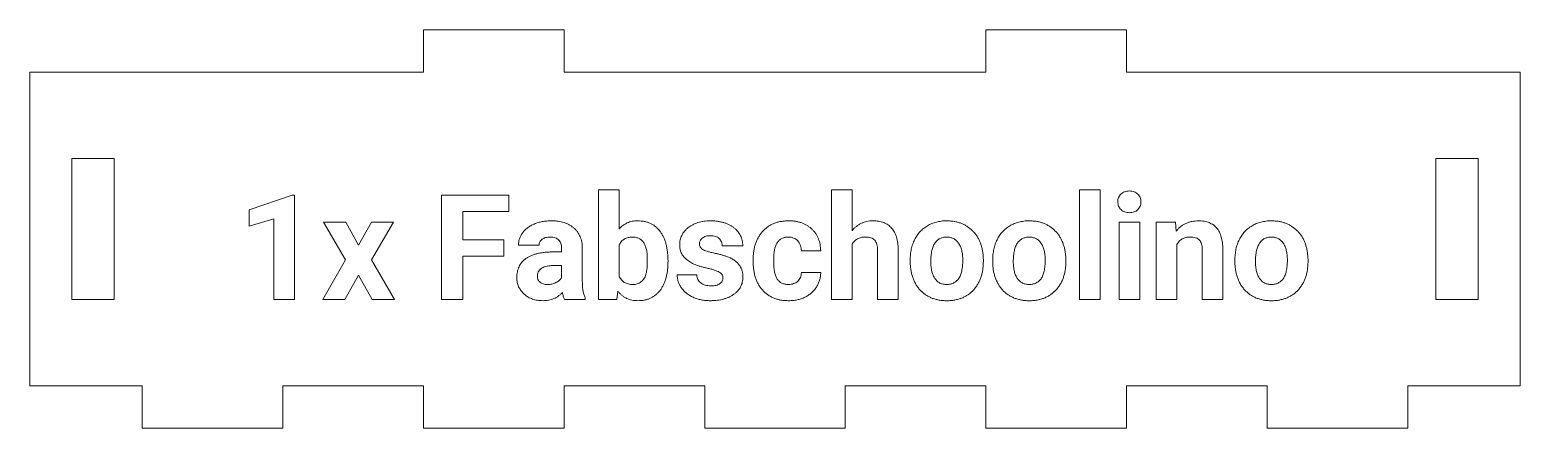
# Model space of a CAD drawing. Header units: millimetres. Extents: x -19 to 87, y -9 to 19.
import ezdxf

# ---------------------------------------------------------------- set-up
doc = ezdxf.new("R2010")
doc.units = ezdxf.units.MM

msp = doc.modelspace()

# ---------------------------------------------------------------- linework, layer by layer
at = {"color": 7, "linetype": 'Continuous', "lineweight": 15}
for p, q in [((9.29, 16.15), (9.29, 19.15)), ((9.29, 19.15), (19.29, 19.15)), ((19.29, 19.15), (19.29, 16.15)), ((49.29, 16.15), (49.29, 19.15)), ((49.29, 19.15), (59.29, 19.15)), ((59.29, 19.15), (59.29, 16.15)), ((-18.71, 16.15), (-18.71, -6.15)), ((-18.71, 16.15), (9.29, 16.15)), ((19.29, 16.15), (49.29, 16.15)), ((59.29, 16.15), (87.29, 16.15)), ((87.29, -6.15), (87.29, 16.15)), ((-12.71, 10), (-15.71, 10)), ((-15.71, 10), (-15.71, 0)), ((-12.71, 0), (-12.71, 10)), ((81.29, 10), (81.29, 0)), ((84.29, 10), (81.29, 10)), ((84.29, 0), (84.29, 10)), ((21.73, 7.79), (23.2, 7.79)), ((21.73, 0), (21.73, 7.79)), ((23.2, 7.79), (23.2, 4.99)), ((38.31, 7.79), (39.77, 7.79)), ((38.31, 0), (38.31, 7.79)), ((39.77, 7.79), (39.77, 4.88)), ((55.95, 0), (55.95, 7.79)), ((55.95, 7.79), (57.42, 7.79)), ((57.42, 7.79), (57.42, 0)), ((-3.11, 6.35), (-0.05, 7.41)), ((-0.05, 7.41), (0.11, 7.41)), ((0.11, 7.41), (0.11, 0)), ((10.56, 7.41), (15.37, 7.41)), ((10.56, 0), (10.56, 7.41)), ((15.37, 7.41), (15.37, 6.25)), ((-3.11, 5.2), (-3.11, 6.35)), ((-1.36, 5.72), (-3.11, 5.2)), ((-1.36, 0), (-1.36, 5.72)), ((2.19, 5.48), (3.76, 5.48)), ((3.75, 2.8), (2.19, 5.48)), ((3.76, 5.48), (4.66, 3.85)), ((4.66, 3.85), (5.59, 5.48)), ((5.59, 5.48), (7.16, 5.48)), ((7.16, 5.48), (5.59, 2.8)), ((12.08, 6.25), (12.08, 4.23)), ((15.37, 6.25), (12.08, 6.25)), ((58.76, 5.48), (60.23, 5.48)), ((58.76, 0), (58.76, 5.48)), ((60.23, 5.48), (60.23, 0)), ((61.4, 0), (61.4, 5.48)), ((61.4, 5.48), (62.78, 5.48)), ((62.78, 5.48), (62.83, 4.85)), ((12.08, 4.23), (15, 4.23)), ((15, 4.23), (15, 3.08)), ((17.51, 3.85), (16.04, 3.85)), ((18.44, 3.37), (19.11, 3.37)), ((19.11, 3.37), (19.11, 3.66)), ((20.58, 3.64), (20.58, 1.27)), ((23.2, 3.84), (23.2, 1.64)), ((32, 3.81), (30.53, 3.81)), ((37.54, 3.44), (36.17, 3.44)), ((39.77, 3.93), (39.77, 0)), ((41.59, 0), (41.59, 3.5)), ((43.05, 3.51), (43.05, 0)), ((62.87, 3.9), (62.87, 0)), ((64.67, 0), (64.67, 3.53)), ((66.14, 3.54), (66.14, 0)), ((2.12, 0), (3.75, 2.8)), ((5.59, 2.8), (7.22, 0)), ((12.08, 3.08), (12.08, 0)), ((15, 3.08), (12.08, 3.08)), ((19.11, 2.41), (18.57, 2.41)), ((19.11, 1.54), (19.11, 2.41)), ((26.68, 2.77), (26.68, 2.69)), ((32.73, 2.71), (32.73, 2.81)), ((34.2, 2.82), (34.2, 2.67)), ((43.91, 2.73), (43.91, 2.79)), ((49.1, 3.06), (49.11, 2.69)), ((49.78, 2.73), (49.78, 2.79)), ((54.97, 3.06), (54.98, 2.69)), ((67, 2.73), (67, 2.79)), ((72.19, 3.06), (72.2, 2.69)), ((4.67, 1.72), (3.7, 0)), ((5.65, 0), (4.67, 1.72)), ((17.39, 1.71), (17.39, 1.63)), ((27.33, 1.75), (28.72, 1.75)), ((36.17, 1.9), (37.54, 1.9)), ((-15.71, 0), (-12.71, 0)), ((0.11, 0), (-1.36, 0)), ((3.7, 0), (2.12, 0)), ((7.22, 0), (5.65, 0)), ((12.08, 0), (10.56, 0)), ((20.8, 0), (19.32, 0)), ((20.8, 0.09), (20.8, 0)), ((23.05, 0), (21.73, 0)), ((23.11, 0.58), (23.05, 0)), ((39.77, 0), (38.31, 0)), ((43.05, 0), (41.59, 0)), ((57.42, 0), (55.95, 0)), ((60.23, 0), (58.76, 0)), ((62.87, 0), (61.4, 0)), ((66.14, 0), (64.67, 0)), ((81.29, 0), (84.29, 0)), ((-18.71, -6.15), (-10.71, -6.15)), ((-10.71, -6.15), (-10.71, -9.15)), ((-0.71, -6.15), (9.29, -6.15)), ((-0.71, -9.15), (-0.71, -6.15)), ((9.29, -6.15), (9.29, -9.15)), ((19.29, -6.15), (29.29, -6.15)), ((19.29, -9.15), (19.29, -6.15)), ((29.29, -6.15), (29.29, -9.15)), ((39.29, -6.15), (49.29, -6.15)), ((39.29, -9.15), (39.29, -6.15)), ((49.29, -6.15), (49.29, -9.15)), ((59.29, -6.15), (69.29, -6.15)), ((59.29, -9.15), (59.29, -6.15)), ((69.29, -6.15), (69.29, -9.15)), ((79.29, -6.15), (87.29, -6.15)), ((79.29, -9.15), (79.29, -6.15)), ((-10.71, -9.15), (-0.71, -9.15)), ((9.29, -9.15), (19.29, -9.15)), ((29.29, -9.15), (39.29, -9.15)), ((49.29, -9.15), (59.29, -9.15)), ((69.29, -9.15), (79.29, -9.15))]:
    msp.add_line(p, q, dxfattribs=at)
for points, knots in [([(58.67, 6.93), (58.67, 6.98), (58.68, 7.09), (58.72, 7.24), (58.79, 7.37), (58.89, 7.48), (59.01, 7.58), (59.16, 7.65), (59.32, 7.69), (59.43, 7.69), (59.49, 7.7)], [0, 0, 0, 0, 0.1265297, 0.2466117, 0.3626129, 0.4817012, 0.6028154, 0.7267698, 0.8568715, 1, 1, 1, 1]), ([(59.49, 7.7), (59.55, 7.69), (59.67, 7.69), (59.83, 7.65), (59.97, 7.58), (60.09, 7.48), (60.19, 7.37), (60.27, 7.24), (60.31, 7.09), (60.31, 6.98), (60.32, 6.93)], [0, 0, 0, 0, 0.141055, 0.271432, 0.394575, 0.515946, 0.636052, 0.752866, 0.873202, 1, 1, 1, 1]), ([(60.32, 6.93), (60.31, 6.88), (60.31, 6.77), (60.26, 6.62), (60.19, 6.49), (60.09, 6.37), (59.97, 6.27), (59.83, 6.21), (59.67, 6.17), (59.49, 6.15), (59.32, 6.17), (59.16, 6.21), (59.02, 6.27), (58.9, 6.37), (58.79, 6.49), (58.73, 6.62), (58.68, 6.77), (58.67, 6.88), (58.67, 6.93)], [0, 0, 0, 0, 0.0643096, 0.1242197, 0.1834204, 0.2436003, 0.3044927, 0.3658001, 0.4307092, 0.5003424, 0.5699756, 0.6343098, 0.6956172, 0.7565097, 0.8166896, 0.875613, 0.9356904, 1, 1, 1, 1]), ([(16.04, 3.85), (16.05, 3.93), (16.05, 4.08), (16.11, 4.31), (16.21, 4.52), (16.33, 4.73), (16.5, 4.92), (16.69, 5.09), (16.92, 5.24), (17.17, 5.36), (17.45, 5.46), (17.74, 5.53), (18.06, 5.57), (18.27, 5.58), (18.38, 5.58)], [0, 0, 0, 0, 0.071911, 0.142931, 0.215308, 0.28997, 0.367228, 0.446759, 0.529395, 0.617048, 0.70821, 0.802043, 0.898891, 1, 1, 1, 1]), ([(18.38, 5.58), (18.46, 5.58), (18.62, 5.58), (18.86, 5.55), (19.08, 5.51), (19.29, 5.46), (19.48, 5.39), (19.66, 5.3), (19.83, 5.19), (19.99, 5.07), (20.13, 4.94), (20.25, 4.79), (20.35, 4.63), (20.44, 4.46), (20.5, 4.27), (20.55, 4.07), (20.58, 3.86), (20.58, 3.72), (20.58, 3.64)], [0, 0, 0, 0, 0.0741528, 0.1450256, 0.2125723, 0.277143, 0.3396173, 0.4004568, 0.459909, 0.5185744, 0.5767504, 0.6338633, 0.6907792, 0.7485871, 0.807475, 0.8687543, 0.9326061, 1, 1, 1, 1]), ([(23.2, 4.99), (23.24, 5.04), (23.32, 5.13), (23.47, 5.25), (23.62, 5.35), (23.78, 5.44), (23.95, 5.5), (24.14, 5.55), (24.33, 5.58), (24.46, 5.58), (24.53, 5.58)], [0, 0, 0, 0, 0.1267784, 0.2496965, 0.3709454, 0.4920921, 0.6134227, 0.7375651, 0.8664265, 1, 1, 1, 1]), ([(24.53, 5.58), (24.61, 5.58), (24.77, 5.57), (25, 5.54), (25.22, 5.48), (25.43, 5.4), (25.62, 5.3), (25.8, 5.17), (25.96, 5.02), (26.11, 4.84), (26.24, 4.65), (26.36, 4.44), (26.46, 4.21), (26.54, 3.95), (26.6, 3.69), (26.64, 3.4), (26.67, 3.09), (26.67, 2.88), (26.68, 2.77)], [0, 0, 0, 0, 0.061083, 0.119722, 0.175808, 0.230776, 0.284877, 0.339338, 0.394791, 0.451937, 0.510648, 0.57115, 0.634248, 0.699871, 0.768746, 0.8415, 0.918624, 1, 1, 1, 1]), ([(27.51, 3.88), (27.51, 3.94), (27.51, 4.05), (27.54, 4.22), (27.59, 4.39), (27.66, 4.55), (27.74, 4.7), (27.85, 4.84), (27.97, 4.97), (28.11, 5.1), (28.27, 5.21), (28.44, 5.31), (28.62, 5.39), (28.81, 5.46), (29.02, 5.51), (29.23, 5.55), (29.46, 5.58), (29.62, 5.58), (29.7, 5.58)], [0, 0, 0, 0, 0.057777, 0.11334, 0.168425, 0.222736, 0.27789, 0.334721, 0.393046, 0.454175, 0.517027, 0.580064, 0.644277, 0.710231, 0.778327, 0.849282, 0.922862, 1, 1, 1, 1]), ([(29.7, 5.58), (29.78, 5.58), (29.95, 5.58), (30.19, 5.55), (30.42, 5.51), (30.64, 5.46), (30.84, 5.39), (31.03, 5.31), (31.21, 5.21), (31.37, 5.09), (31.52, 4.97), (31.64, 4.83), (31.75, 4.68), (31.84, 4.53), (31.91, 4.36), (31.96, 4.19), (31.99, 4), (31.99, 3.88), (32, 3.81)], [0, 0, 0, 0, 0.078227, 0.153041, 0.22439, 0.293066, 0.358617, 0.422413, 0.484565, 0.546312, 0.606333, 0.663294, 0.719186, 0.774107, 0.828668, 0.884023, 0.941151, 1, 1, 1, 1]), ([(32.73, 2.81), (32.73, 2.91), (32.74, 3.11), (32.77, 3.4), (32.82, 3.68), (32.9, 3.94), (32.99, 4.19), (33.11, 4.42), (33.25, 4.63), (33.4, 4.83), (33.58, 5.01), (33.77, 5.16), (33.98, 5.29), (34.21, 5.4), (34.45, 5.48), (34.7, 5.54), (34.98, 5.57), (35.16, 5.58), (35.26, 5.58)], [0, 0, 0, 0, 0.07273, 0.141919, 0.20833, 0.272085, 0.333716, 0.394293, 0.453796, 0.513324, 0.572244, 0.630278, 0.688234, 0.746757, 0.806296, 0.867875, 0.932217, 1, 1, 1, 1]), ([(35.26, 5.58), (35.34, 5.58), (35.51, 5.58), (35.75, 5.55), (35.97, 5.5), (36.19, 5.44), (36.39, 5.36), (36.58, 5.25), (36.75, 5.14), (36.91, 5), (37.06, 4.85), (37.19, 4.68), (37.29, 4.5), (37.38, 4.31), (37.45, 4.11), (37.5, 3.9), (37.53, 3.67), (37.54, 3.52), (37.54, 3.44)], [0, 0, 0, 0, 0.071311, 0.139596, 0.20496, 0.267743, 0.32916, 0.389682, 0.449573, 0.509515, 0.569273, 0.628596, 0.686999, 0.745984, 0.806443, 0.868338, 0.932915, 1, 1, 1, 1]), ([(39.77, 4.88), (39.82, 4.94), (39.92, 5.05), (40.08, 5.19), (40.25, 5.31), (40.43, 5.41), (40.62, 5.49), (40.82, 5.54), (41.03, 5.58), (41.17, 5.58), (41.24, 5.58)], [0, 0, 0, 0, 0.132231, 0.259549, 0.383315, 0.504958, 0.625641, 0.747086, 0.871123, 1, 1, 1, 1]), ([(41.24, 5.58), (41.31, 5.58), (41.45, 5.58), (41.66, 5.55), (41.85, 5.51), (42.02, 5.46), (42.19, 5.38), (42.33, 5.29), (42.47, 5.19), (42.59, 5.06), (42.7, 4.93), (42.79, 4.77), (42.87, 4.6), (42.93, 4.41), (42.98, 4.21), (43.02, 3.99), (43.05, 3.75), (43.05, 3.59), (43.05, 3.51)], [0, 0, 0, 0, 0.068914, 0.133992, 0.195057, 0.253893, 0.31018, 0.364891, 0.419047, 0.473158, 0.52874, 0.58583, 0.645323, 0.708095, 0.774679, 0.845053, 0.920057, 1, 1, 1, 1]), ([(43.91, 2.79), (43.91, 2.86), (43.91, 2.99), (43.92, 3.19), (43.95, 3.38), (43.98, 3.56), (44.03, 3.74), (44.08, 3.91), (44.15, 4.08), (44.22, 4.24), (44.3, 4.4), (44.39, 4.55), (44.49, 4.68), (44.6, 4.81), (44.72, 4.93), (44.85, 5.04), (44.98, 5.14), (45.13, 5.23), (45.28, 5.31), (45.43, 5.39), (45.6, 5.44), (45.77, 5.5), (45.94, 5.53), (46.12, 5.56), (46.31, 5.58), (46.43, 5.58), (46.5, 5.58)], [0, 0, 0, 0, 0.046624, 0.092319, 0.136833, 0.180687, 0.223698, 0.26593, 0.307524, 0.349088, 0.39001, 0.430168, 0.470055, 0.509096, 0.548004, 0.587007, 0.626329, 0.665897, 0.705727, 0.746188, 0.786431, 0.827352, 0.868939, 0.911519, 0.955118, 1, 1, 1, 1]), ([(46.5, 5.58), (46.59, 5.58), (46.77, 5.57), (47.03, 5.54), (47.27, 5.49), (47.51, 5.41), (47.73, 5.32), (47.94, 5.2), (48.13, 5.06), (48.32, 4.9), (48.48, 4.73), (48.63, 4.53), (48.76, 4.33), (48.87, 4.1), (48.95, 3.86), (49.02, 3.61), (49.07, 3.34), (49.09, 3.16), (49.1, 3.06)], [0, 0, 0, 0, 0.06748, 0.132032, 0.194504, 0.255178, 0.314416, 0.37347, 0.432587, 0.492514, 0.552612, 0.612668, 0.672854, 0.734168, 0.796869, 0.861759, 0.929568, 1, 1, 1, 1]), ([(49.78, 2.79), (49.78, 2.86), (49.78, 2.99), (49.79, 3.19), (49.82, 3.38), (49.85, 3.56), (49.9, 3.74), (49.95, 3.91), (50.01, 4.08), (50.09, 4.24), (50.17, 4.4), (50.26, 4.55), (50.36, 4.68), (50.47, 4.81), (50.59, 4.93), (50.72, 5.04), (50.85, 5.14), (50.99, 5.23), (51.15, 5.31), (51.3, 5.39), (51.47, 5.44), (51.63, 5.5), (51.81, 5.53), (51.99, 5.56), (52.18, 5.58), (52.3, 5.58), (52.37, 5.58)], [0, 0, 0, 0, 0.046624, 0.092319, 0.136833, 0.180687, 0.223698, 0.26593, 0.307524, 0.349088, 0.39001, 0.430168, 0.470055, 0.509096, 0.548004, 0.587007, 0.626329, 0.665897, 0.705727, 0.746188, 0.786431, 0.827352, 0.868939, 0.911519, 0.955118, 1, 1, 1, 1]), ([(52.37, 5.58), (52.46, 5.58), (52.64, 5.57), (52.9, 5.54), (53.14, 5.49), (53.38, 5.41), (53.6, 5.32), (53.81, 5.2), (54, 5.06), (54.18, 4.9), (54.35, 4.73), (54.5, 4.53), (54.62, 4.33), (54.73, 4.1), (54.82, 3.86), (54.89, 3.61), (54.94, 3.34), (54.96, 3.16), (54.97, 3.06)], [0, 0, 0, 0, 0.06748, 0.132032, 0.194504, 0.255178, 0.314416, 0.37347, 0.432587, 0.492514, 0.552612, 0.612668, 0.672854, 0.734168, 0.796869, 0.861759, 0.929568, 1, 1, 1, 1]), ([(62.83, 4.85), (62.88, 4.91), (62.98, 5.02), (63.14, 5.17), (63.32, 5.3), (63.52, 5.4), (63.72, 5.48), (63.94, 5.54), (64.17, 5.57), (64.33, 5.58), (64.41, 5.58)], [0, 0, 0, 0, 0.127714, 0.250713, 0.372324, 0.492598, 0.613684, 0.738024, 0.86625, 1, 1, 1, 1]), ([(64.41, 5.58), (64.48, 5.58), (64.61, 5.58), (64.81, 5.55), (65, 5.51), (65.17, 5.46), (65.32, 5.38), (65.47, 5.3), (65.59, 5.19), (65.71, 5.07), (65.81, 4.93), (65.9, 4.78), (65.97, 4.61), (66.03, 4.43), (66.08, 4.23), (66.11, 4.01), (66.14, 3.78), (66.14, 3.62), (66.14, 3.54)], [0, 0, 0, 0, 0.069218, 0.133964, 0.195265, 0.253598, 0.309348, 0.363536, 0.417247, 0.471045, 0.52609, 0.58323, 0.642756, 0.705898, 0.77301, 0.844067, 0.919488, 1, 1, 1, 1]), ([(67, 2.79), (67, 2.86), (67, 2.99), (67.02, 3.19), (67.04, 3.38), (67.07, 3.56), (67.12, 3.74), (67.17, 3.91), (67.24, 4.08), (67.31, 4.24), (67.39, 4.4), (67.48, 4.55), (67.58, 4.68), (67.69, 4.81), (67.81, 4.93), (67.94, 5.04), (68.07, 5.14), (68.22, 5.23), (68.37, 5.31), (68.52, 5.39), (68.69, 5.44), (68.86, 5.5), (69.03, 5.53), (69.21, 5.56), (69.4, 5.58), (69.53, 5.58), (69.59, 5.58)], [0, 0, 0, 0, 0.046624, 0.092319, 0.136833, 0.180687, 0.223698, 0.26593, 0.307524, 0.349088, 0.39001, 0.430168, 0.470055, 0.509096, 0.548004, 0.587007, 0.626329, 0.665897, 0.705727, 0.746188, 0.786431, 0.827352, 0.868939, 0.911519, 0.955118, 1, 1, 1, 1]), ([(69.59, 5.58), (69.68, 5.58), (69.86, 5.57), (70.12, 5.54), (70.37, 5.49), (70.6, 5.41), (70.82, 5.32), (71.03, 5.2), (71.23, 5.06), (71.41, 4.9), (71.57, 4.73), (71.72, 4.53), (71.85, 4.33), (71.96, 4.1), (72.04, 3.86), (72.11, 3.61), (72.16, 3.34), (72.18, 3.16), (72.19, 3.06)], [0, 0, 0, 0, 0.06748, 0.132032, 0.194504, 0.255178, 0.314416, 0.37347, 0.432587, 0.492514, 0.552612, 0.612668, 0.672854, 0.734168, 0.796869, 0.861759, 0.929568, 1, 1, 1, 1]), ([(18.3, 4.43), (18.24, 4.42), (18.13, 4.42), (17.98, 4.39), (17.84, 4.34), (17.72, 4.28), (17.63, 4.19), (17.56, 4.09), (17.52, 3.97), (17.51, 3.89), (17.51, 3.85)], [0, 0, 0, 0, 0.158696, 0.302046, 0.432549, 0.554397, 0.667531, 0.77477, 0.883221, 1, 1, 1, 1]), ([(19.11, 3.66), (19.11, 3.71), (19.11, 3.82), (19.07, 3.97), (19.01, 4.1), (18.92, 4.22), (18.81, 4.31), (18.66, 4.38), (18.49, 4.42), (18.37, 4.42), (18.3, 4.43)], [0, 0, 0, 0, 0.131142, 0.251183, 0.364518, 0.475526, 0.588536, 0.709774, 0.845265, 1, 1, 1, 1]), ([(24.16, 4.43), (24.1, 4.42), (24, 4.42), (23.84, 4.39), (23.7, 4.35), (23.57, 4.28), (23.45, 4.2), (23.35, 4.1), (23.27, 3.98), (23.22, 3.89), (23.2, 3.84)], [0, 0, 0, 0, 0.140764, 0.270755, 0.39459, 0.514141, 0.630127, 0.749044, 0.870288, 1, 1, 1, 1]), ([(25.21, 2.8), (25.21, 2.87), (25.21, 3), (25.2, 3.19), (25.18, 3.37), (25.15, 3.53), (25.11, 3.68), (25.07, 3.81), (25.01, 3.93), (24.95, 4.04), (24.88, 4.13), (24.8, 4.21), (24.71, 4.28), (24.62, 4.33), (24.52, 4.37), (24.4, 4.4), (24.29, 4.42), (24.2, 4.42), (24.16, 4.43)], [0, 0, 0, 0, 0.093198, 0.179697, 0.260427, 0.334881, 0.404172, 0.467869, 0.527348, 0.582337, 0.63468, 0.685063, 0.735357, 0.784475, 0.835123, 0.88764, 0.942385, 1, 1, 1, 1]), ([(29.69, 4.52), (29.63, 4.52), (29.52, 4.52), (29.37, 4.49), (29.23, 4.43), (29.12, 4.36), (29.03, 4.27), (28.96, 4.17), (28.92, 4.06), (28.92, 3.98), (28.92, 3.94)], [0, 0, 0, 0, 0.160547, 0.304145, 0.436266, 0.558121, 0.67242, 0.780497, 0.887553, 1, 1, 1, 1]), ([(30.53, 3.81), (30.53, 3.86), (30.52, 3.96), (30.48, 4.09), (30.42, 4.22), (30.33, 4.33), (30.21, 4.42), (30.06, 4.48), (29.89, 4.52), (29.76, 4.52), (29.69, 4.52)], [0, 0, 0, 0, 0.118971, 0.229998, 0.339324, 0.451021, 0.568394, 0.69518, 0.837576, 1, 1, 1, 1]), ([(35.23, 4.43), (35.19, 4.42), (35.11, 4.42), (34.99, 4.4), (34.89, 4.38), (34.78, 4.33), (34.69, 4.28), (34.6, 4.21), (34.53, 4.14), (34.46, 4.05), (34.39, 3.94), (34.34, 3.83), (34.3, 3.7), (34.26, 3.55), (34.23, 3.39), (34.21, 3.21), (34.2, 3.02), (34.2, 2.89), (34.2, 2.82)], [0, 0, 0, 0, 0.057584, 0.111587, 0.16319, 0.213511, 0.262849, 0.312748, 0.362729, 0.414573, 0.469598, 0.528212, 0.591984, 0.66123, 0.736663, 0.818241, 0.905732, 1, 1, 1, 1]), ([(36.17, 3.44), (36.16, 3.51), (36.15, 3.64), (36.1, 3.84), (36.02, 4.01), (35.91, 4.16), (35.77, 4.28), (35.61, 4.36), (35.43, 4.42), (35.3, 4.42), (35.23, 4.43)], [0, 0, 0, 0, 0.13811, 0.266875, 0.389342, 0.510742, 0.630526, 0.748637, 0.870038, 1, 1, 1, 1]), ([(40.71, 4.43), (40.66, 4.42), (40.56, 4.42), (40.41, 4.4), (40.28, 4.36), (40.15, 4.3), (40.04, 4.23), (39.94, 4.15), (39.85, 4.04), (39.8, 3.96), (39.77, 3.93)], [0, 0, 0, 0, 0.139126, 0.270431, 0.395524, 0.515113, 0.633385, 0.752064, 0.873525, 1, 1, 1, 1]), ([(41.59, 3.5), (41.58, 3.57), (41.58, 3.71), (41.54, 3.9), (41.48, 4.07), (41.39, 4.2), (41.26, 4.31), (41.11, 4.38), (40.92, 4.42), (40.78, 4.42), (40.71, 4.43)], [0, 0, 0, 0, 0.150756, 0.282612, 0.398583, 0.504663, 0.609369, 0.722678, 0.851216, 1, 1, 1, 1]), ([(46.5, 4.43), (46.45, 4.42), (46.37, 4.42), (46.25, 4.4), (46.13, 4.37), (46.02, 4.32), (45.92, 4.26), (45.83, 4.19), (45.74, 4.1), (45.66, 4), (45.59, 3.89), (45.53, 3.76), (45.49, 3.62), (45.44, 3.46), (45.41, 3.29), (45.39, 3.1), (45.37, 2.9), (45.37, 2.76), (45.37, 2.69)], [0, 0, 0, 0, 0.055973, 0.108802, 0.160269, 0.210398, 0.259998, 0.310786, 0.362141, 0.416142, 0.472687, 0.533062, 0.597695, 0.666915, 0.742046, 0.821762, 0.908076, 1, 1, 1, 1]), ([(47.64, 2.8), (47.64, 2.86), (47.64, 2.98), (47.63, 3.16), (47.6, 3.33), (47.57, 3.48), (47.53, 3.63), (47.48, 3.76), (47.41, 3.89), (47.34, 4), (47.27, 4.1), (47.18, 4.19), (47.09, 4.26), (46.98, 4.32), (46.87, 4.37), (46.75, 4.4), (46.63, 4.42), (46.54, 4.42), (46.5, 4.43)], [0, 0, 0, 0, 0.083769, 0.163721, 0.238191, 0.309409, 0.376404, 0.440859, 0.501382, 0.56068, 0.617499, 0.67198, 0.724924, 0.777778, 0.830296, 0.884591, 0.940983, 1, 1, 1, 1]), ([(52.37, 4.43), (52.32, 4.42), (52.24, 4.42), (52.12, 4.4), (52, 4.37), (51.89, 4.32), (51.79, 4.26), (51.7, 4.19), (51.61, 4.1), (51.53, 4), (51.46, 3.89), (51.4, 3.76), (51.35, 3.62), (51.31, 3.46), (51.28, 3.29), (51.26, 3.1), (51.24, 2.9), (51.24, 2.76), (51.24, 2.69)], [0, 0, 0, 0, 0.055973, 0.108802, 0.160269, 0.210398, 0.259998, 0.310786, 0.362141, 0.416142, 0.472687, 0.533062, 0.597695, 0.666915, 0.742046, 0.821762, 0.908076, 1, 1, 1, 1]), ([(53.51, 2.8), (53.51, 2.86), (53.51, 2.98), (53.49, 3.16), (53.47, 3.33), (53.44, 3.48), (53.39, 3.63), (53.34, 3.76), (53.28, 3.89), (53.21, 4), (53.14, 4.1), (53.05, 4.19), (52.95, 4.26), (52.85, 4.32), (52.74, 4.37), (52.62, 4.4), (52.5, 4.42), (52.41, 4.42), (52.37, 4.43)], [0, 0, 0, 0, 0.083769, 0.163721, 0.238191, 0.309409, 0.376404, 0.440859, 0.501382, 0.56068, 0.617499, 0.67198, 0.724924, 0.777778, 0.830296, 0.884591, 0.940983, 1, 1, 1, 1]), ([(63.8, 4.43), (63.75, 4.42), (63.65, 4.42), (63.51, 4.4), (63.38, 4.35), (63.25, 4.3), (63.14, 4.22), (63.04, 4.13), (62.95, 4.02), (62.9, 3.94), (62.87, 3.9)], [0, 0, 0, 0, 0.13401, 0.260244, 0.38123, 0.500915, 0.620383, 0.74159, 0.866807, 1, 1, 1, 1]), ([(64.67, 3.53), (64.67, 3.61), (64.67, 3.74), (64.63, 3.93), (64.57, 4.09), (64.48, 4.22), (64.35, 4.32), (64.2, 4.38), (64.01, 4.42), (63.87, 4.42), (63.8, 4.43)], [0, 0, 0, 0, 0.1503399, 0.2815027, 0.396658, 0.5004004, 0.6043647, 0.7184164, 0.8485662, 1, 1, 1, 1]), ([(69.59, 4.43), (69.55, 4.42), (69.46, 4.42), (69.34, 4.4), (69.22, 4.37), (69.11, 4.32), (69.01, 4.26), (68.92, 4.19), (68.83, 4.1), (68.75, 4), (68.69, 3.89), (68.62, 3.76), (68.58, 3.62), (68.53, 3.46), (68.5, 3.29), (68.48, 3.1), (68.47, 2.9), (68.46, 2.76), (68.46, 2.69)], [0, 0, 0, 0, 0.055973, 0.108802, 0.160269, 0.210398, 0.259998, 0.310786, 0.362141, 0.416142, 0.472687, 0.533062, 0.597695, 0.666915, 0.742046, 0.821762, 0.908076, 1, 1, 1, 1]), ([(70.73, 2.8), (70.73, 2.86), (70.73, 2.98), (70.72, 3.16), (70.69, 3.33), (70.66, 3.48), (70.62, 3.63), (70.57, 3.76), (70.51, 3.89), (70.44, 4), (70.36, 4.1), (70.27, 4.19), (70.18, 4.26), (70.07, 4.32), (69.96, 4.37), (69.85, 4.4), (69.72, 4.42), (69.63, 4.42), (69.59, 4.43)], [0, 0, 0, 0, 0.083769, 0.163721, 0.238191, 0.309409, 0.376404, 0.440859, 0.501382, 0.56068, 0.617499, 0.67198, 0.724924, 0.777778, 0.830296, 0.884591, 0.940983, 1, 1, 1, 1]), ([(15.92, 1.55), (15.92, 1.62), (15.93, 1.76), (15.96, 1.96), (16.01, 2.15), (16.08, 2.32), (16.17, 2.49), (16.28, 2.64), (16.42, 2.78), (16.57, 2.9), (16.74, 3.01), (16.93, 3.1), (17.14, 3.19), (17.36, 3.25), (17.61, 3.3), (17.87, 3.34), (18.15, 3.36), (18.34, 3.37), (18.44, 3.37)], [0, 0, 0, 0, 0.0604516, 0.1180435, 0.1729894, 0.2267461, 0.2796501, 0.3325766, 0.3861778, 0.441886, 0.4998523, 0.5599861, 0.6234418, 0.6899685, 0.7608495, 0.8356988, 0.915604, 1, 1, 1, 1]), ([(29.46, 2.22), (29.38, 2.23), (29.23, 2.27), (29.01, 2.33), (28.8, 2.4), (28.61, 2.47), (28.43, 2.55), (28.27, 2.64), (28.13, 2.73), (28, 2.83), (27.88, 2.94), (27.78, 3.05), (27.69, 3.17), (27.62, 3.3), (27.57, 3.44), (27.53, 3.58), (27.51, 3.72), (27.51, 3.82), (27.51, 3.88)], [0, 0, 0, 0, 0.087033, 0.168996, 0.246953, 0.320062, 0.38927, 0.454636, 0.516465, 0.575016, 0.631268, 0.685329, 0.737775, 0.789211, 0.840574, 0.892437, 0.945153, 1, 1, 1, 1]), ([(28.92, 3.94), (28.92, 3.9), (28.92, 3.82), (28.97, 3.72), (29.04, 3.62), (29.15, 3.54), (29.29, 3.47), (29.47, 3.41), (29.68, 3.35), (29.93, 3.3), (30.18, 3.24), (30.42, 3.19), (30.64, 3.12), (30.78, 3.08), (30.85, 3.05)], [0, 0, 0, 0, 0.051203, 0.100325, 0.152174, 0.209238, 0.277059, 0.360555, 0.459099, 0.574804, 0.694284, 0.804937, 0.907058, 1, 1, 1, 1]), ([(18.57, 2.41), (18.48, 2.4), (18.32, 2.4), (18.09, 2.37), (17.89, 2.32), (17.72, 2.24), (17.59, 2.14), (17.49, 2.02), (17.42, 1.87), (17.4, 1.77), (17.39, 1.71)], [0, 0, 0, 0, 0.171366, 0.323272, 0.457557, 0.576032, 0.684143, 0.786756, 0.890076, 1, 1, 1, 1]), ([(26.68, 2.69), (26.67, 2.58), (26.67, 2.38), (26.65, 2.07), (26.6, 1.79), (26.54, 1.52), (26.46, 1.27), (26.36, 1.04), (26.25, 0.83), (26.12, 0.64), (25.97, 0.46), (25.81, 0.32), (25.63, 0.19), (25.44, 0.08), (25.23, 0), (25.01, -0.05), (24.78, -0.09), (24.62, -0.09), (24.54, -0.1)], [0, 0, 0, 0, 0.080719, 0.156754, 0.229246, 0.298071, 0.363244, 0.426216, 0.48656, 0.545714, 0.602949, 0.658449, 0.712702, 0.767121, 0.822413, 0.879195, 0.938179, 1, 1, 1, 1]), ([(25.1, 1.77), (25.11, 1.8), (25.13, 1.86), (25.15, 1.96), (25.17, 2.08), (25.19, 2.2), (25.2, 2.34), (25.21, 2.48), (25.21, 2.64), (25.21, 2.75), (25.21, 2.8)], [0, 0, 0, 0, 0.089867, 0.189913, 0.299367, 0.418409, 0.548615, 0.688664, 0.838596, 1, 1, 1, 1]), ([(30.58, 1.53), (30.58, 1.57), (30.58, 1.65), (30.52, 1.77), (30.43, 1.87), (30.31, 1.95), (30.15, 2.02), (29.96, 2.09), (29.73, 2.16), (29.56, 2.2), (29.46, 2.22)], [0, 0, 0, 0, 0.088891, 0.173946, 0.264234, 0.364698, 0.484838, 0.629607, 0.801693, 1, 1, 1, 1]), ([(30.85, 3.05), (30.94, 3.02), (31.12, 2.95), (31.35, 2.81), (31.56, 2.66), (31.72, 2.48), (31.85, 2.28), (31.95, 2.07), (32, 1.83), (32.01, 1.66), (32.01, 1.58)], [0, 0, 0, 0, 0.146669, 0.281608, 0.407042, 0.525733, 0.640518, 0.755757, 0.874411, 1, 1, 1, 1]), ([(35.27, -0.1), (35.17, -0.09), (34.99, -0.09), (34.71, -0.05), (34.46, 0), (34.22, 0.09), (33.99, 0.19), (33.78, 0.32), (33.59, 0.47), (33.41, 0.65), (33.25, 0.84), (33.11, 1.06), (32.99, 1.29), (32.9, 1.54), (32.82, 1.81), (32.77, 2.09), (32.74, 2.4), (32.73, 2.61), (32.73, 2.71)], [0, 0, 0, 0, 0.067074, 0.130743, 0.191939, 0.250856, 0.308616, 0.365782, 0.423266, 0.481323, 0.540176, 0.599541, 0.659952, 0.722374, 0.786813, 0.854318, 0.925226, 1, 1, 1, 1]), ([(34.2, 2.67), (34.2, 2.6), (34.2, 2.46), (34.21, 2.27), (34.23, 2.1), (34.26, 1.93), (34.3, 1.79), (34.34, 1.65), (34.39, 1.54), (34.45, 1.43), (34.52, 1.35), (34.6, 1.27), (34.69, 1.2), (34.78, 1.15), (34.89, 1.11), (35, 1.08), (35.12, 1.06), (35.2, 1.06), (35.24, 1.06)], [0, 0, 0, 0, 0.094919, 0.182424, 0.264059, 0.339466, 0.40818, 0.472114, 0.530277, 0.584527, 0.635433, 0.68503, 0.734129, 0.783688, 0.833999, 0.886537, 0.941485, 1, 1, 1, 1]), ([(49.11, 2.69), (49.1, 2.58), (49.1, 2.38), (49.07, 2.09), (49.01, 1.81), (48.94, 1.55), (48.84, 1.31), (48.71, 1.08), (48.57, 0.86), (48.41, 0.66), (48.22, 0.48), (48.02, 0.33), (47.81, 0.2), (47.58, 0.09), (47.33, 0.01), (47.07, -0.05), (46.79, -0.09), (46.51, -0.1), (46.22, -0.09), (45.95, -0.05), (45.69, 0.01), (45.44, 0.09), (45.21, 0.2), (44.99, 0.33), (44.79, 0.48), (44.61, 0.66), (44.44, 0.86), (44.3, 1.07), (44.18, 1.31), (44.08, 1.56), (44, 1.83), (43.95, 2.11), (43.91, 2.41), (43.91, 2.62), (43.91, 2.73)], [0, 0, 0, 0, 0.035546, 0.069546, 0.102229, 0.133637, 0.164261, 0.194408, 0.22416, 0.254082, 0.28376, 0.312948, 0.341948, 0.371163, 0.401176, 0.431889, 0.46403, 0.497494, 0.531132, 0.5631, 0.593983, 0.623775, 0.653148, 0.682297, 0.711453, 0.741136, 0.771058, 0.801051, 0.831426, 0.862534, 0.89466, 0.928198, 0.963236, 1, 1, 1, 1]), ([(45.37, 2.69), (45.37, 2.62), (45.37, 2.5), (45.39, 2.32), (45.41, 2.15), (45.44, 1.99), (45.49, 1.85), (45.53, 1.71), (45.6, 1.59), (45.66, 1.48), (45.74, 1.38), (45.83, 1.29), (45.92, 1.22), (46.02, 1.16), (46.13, 1.11), (46.25, 1.08), (46.38, 1.06), (46.46, 1.06), (46.51, 1.06)], [0, 0, 0, 0, 0.085724, 0.166294, 0.242043, 0.313737, 0.381334, 0.444887, 0.505371, 0.563709, 0.619442, 0.673413, 0.725504, 0.777409, 0.83051, 0.884771, 0.94102, 1, 1, 1, 1]), ([(46.51, 1.06), (46.55, 1.06), (46.64, 1.06), (46.76, 1.08), (46.88, 1.11), (46.98, 1.16), (47.09, 1.22), (47.18, 1.29), (47.27, 1.37), (47.35, 1.47), (47.42, 1.58), (47.48, 1.71), (47.53, 1.86), (47.57, 2.01), (47.6, 2.19), (47.63, 2.38), (47.64, 2.58), (47.64, 2.72), (47.64, 2.8)], [0, 0, 0, 0, 0.055163, 0.10836, 0.159056, 0.209034, 0.258388, 0.308628, 0.359827, 0.412664, 0.468834, 0.529026, 0.593075, 0.662703, 0.738354, 0.819101, 0.906432, 1, 1, 1, 1]), ([(54.98, 2.69), (54.97, 2.58), (54.97, 2.38), (54.94, 2.09), (54.88, 1.81), (54.8, 1.55), (54.71, 1.31), (54.58, 1.08), (54.44, 0.86), (54.27, 0.66), (54.09, 0.48), (53.89, 0.33), (53.68, 0.2), (53.44, 0.09), (53.2, 0.01), (52.94, -0.05), (52.66, -0.09), (52.38, -0.1), (52.09, -0.09), (51.82, -0.05), (51.56, 0.01), (51.31, 0.09), (51.08, 0.2), (50.86, 0.33), (50.66, 0.48), (50.48, 0.66), (50.31, 0.86), (50.17, 1.07), (50.05, 1.31), (49.95, 1.56), (49.87, 1.83), (49.81, 2.11), (49.78, 2.41), (49.78, 2.62), (49.78, 2.73)], [0, 0, 0, 0, 0.035546, 0.069546, 0.102229, 0.133637, 0.164261, 0.194408, 0.22416, 0.254082, 0.28376, 0.312948, 0.341948, 0.371163, 0.401176, 0.431889, 0.46403, 0.497494, 0.531132, 0.5631, 0.593983, 0.623775, 0.653148, 0.682297, 0.711453, 0.741136, 0.771058, 0.801051, 0.831426, 0.862534, 0.89466, 0.928198, 0.963236, 1, 1, 1, 1]), ([(51.24, 2.69), (51.24, 2.62), (51.24, 2.5), (51.26, 2.32), (51.28, 2.15), (51.31, 1.99), (51.35, 1.85), (51.4, 1.71), (51.46, 1.59), (51.53, 1.48), (51.61, 1.38), (51.7, 1.29), (51.79, 1.22), (51.89, 1.16), (52, 1.11), (52.12, 1.08), (52.25, 1.06), (52.33, 1.06), (52.38, 1.06)], [0, 0, 0, 0, 0.085724, 0.166294, 0.242043, 0.313737, 0.381334, 0.444887, 0.505371, 0.563709, 0.619442, 0.673413, 0.725504, 0.777409, 0.83051, 0.884771, 0.94102, 1, 1, 1, 1]), ([(52.38, 1.06), (52.42, 1.06), (52.51, 1.06), (52.63, 1.08), (52.74, 1.11), (52.85, 1.16), (52.96, 1.22), (53.05, 1.29), (53.14, 1.37), (53.21, 1.47), (53.29, 1.58), (53.34, 1.71), (53.4, 1.86), (53.44, 2.01), (53.47, 2.19), (53.49, 2.38), (53.51, 2.58), (53.51, 2.72), (53.51, 2.8)], [0, 0, 0, 0, 0.055163, 0.10836, 0.159056, 0.209034, 0.258388, 0.308628, 0.359827, 0.412664, 0.468834, 0.529026, 0.593075, 0.662703, 0.738354, 0.819101, 0.906432, 1, 1, 1, 1]), ([(72.2, 2.69), (72.2, 2.58), (72.19, 2.38), (72.16, 2.09), (72.1, 1.81), (72.03, 1.55), (71.93, 1.31), (71.81, 1.08), (71.66, 0.86), (71.5, 0.66), (71.31, 0.48), (71.11, 0.33), (70.9, 0.2), (70.67, 0.09), (70.42, 0.01), (70.16, -0.05), (69.89, -0.09), (69.6, -0.1), (69.31, -0.09), (69.04, -0.05), (68.78, 0.01), (68.53, 0.09), (68.3, 0.2), (68.08, 0.33), (67.89, 0.48), (67.7, 0.66), (67.54, 0.86), (67.39, 1.07), (67.27, 1.31), (67.17, 1.56), (67.09, 1.83), (67.04, 2.11), (67, 2.41), (67, 2.62), (67, 2.73)], [0, 0, 0, 0, 0.035546, 0.069546, 0.102229, 0.133637, 0.164261, 0.194408, 0.22416, 0.254082, 0.28376, 0.312948, 0.341948, 0.371163, 0.401176, 0.431889, 0.46403, 0.497494, 0.531132, 0.5631, 0.593983, 0.623775, 0.653148, 0.682297, 0.711453, 0.741136, 0.771058, 0.801051, 0.831426, 0.862534, 0.89466, 0.928198, 0.963236, 1, 1, 1, 1]), ([(68.46, 2.69), (68.46, 2.62), (68.47, 2.5), (68.48, 2.32), (68.5, 2.15), (68.53, 1.99), (68.58, 1.85), (68.63, 1.71), (68.69, 1.59), (68.75, 1.48), (68.83, 1.38), (68.92, 1.29), (69.01, 1.22), (69.12, 1.16), (69.23, 1.11), (69.34, 1.08), (69.47, 1.06), (69.56, 1.06), (69.6, 1.06)], [0, 0, 0, 0, 0.085724, 0.166294, 0.242043, 0.313737, 0.381334, 0.444887, 0.505371, 0.563709, 0.619442, 0.673413, 0.725504, 0.777409, 0.83051, 0.884771, 0.94102, 1, 1, 1, 1]), ([(69.6, 1.06), (69.64, 1.06), (69.73, 1.06), (69.85, 1.08), (69.97, 1.11), (70.08, 1.16), (70.18, 1.22), (70.27, 1.29), (70.36, 1.37), (70.44, 1.47), (70.51, 1.58), (70.57, 1.71), (70.62, 1.86), (70.66, 2.01), (70.69, 2.19), (70.72, 2.38), (70.73, 2.58), (70.73, 2.72), (70.73, 2.8)], [0, 0, 0, 0, 0.055163, 0.10836, 0.159056, 0.209034, 0.258388, 0.308628, 0.359827, 0.412664, 0.468834, 0.529026, 0.593075, 0.662703, 0.738354, 0.819101, 0.906432, 1, 1, 1, 1]), ([(17.79, -0.1), (17.72, -0.09), (17.59, -0.09), (17.4, -0.07), (17.22, -0.03), (17.05, 0.02), (16.89, 0.08), (16.73, 0.16), (16.59, 0.26), (16.45, 0.37), (16.33, 0.49), (16.22, 0.62), (16.13, 0.76), (16.05, 0.9), (16, 1.05), (15.95, 1.21), (15.93, 1.38), (15.92, 1.49), (15.92, 1.55)], [0, 0, 0, 0, 0.07078, 0.139228, 0.205409, 0.269638, 0.3324, 0.395191, 0.457639, 0.520626, 0.582857, 0.643001, 0.701852, 0.759814, 0.818077, 0.877271, 0.937286, 1, 1, 1, 1]), ([(17.39, 1.63), (17.39, 1.59), (17.39, 1.51), (17.43, 1.4), (17.49, 1.3), (17.58, 1.22), (17.69, 1.15), (17.81, 1.09), (17.95, 1.06), (18.06, 1.06), (18.11, 1.06)], [0, 0, 0, 0, 0.115634, 0.226157, 0.337303, 0.454711, 0.577497, 0.706769, 0.845299, 1, 1, 1, 1]), ([(18.11, 1.06), (18.16, 1.06), (18.27, 1.06), (18.42, 1.09), (18.57, 1.13), (18.71, 1.19), (18.83, 1.26), (18.95, 1.34), (19.04, 1.43), (19.09, 1.51), (19.11, 1.54)], [0, 0, 0, 0, 0.137195, 0.270614, 0.401078, 0.530901, 0.65817, 0.77628, 0.889584, 1, 1, 1, 1]), ([(20.58, 1.27), (20.59, 1.2), (20.59, 1.08), (20.6, 0.9), (20.62, 0.74), (20.64, 0.58), (20.67, 0.44), (20.71, 0.31), (20.75, 0.19), (20.79, 0.12), (20.8, 0.09)], [0, 0, 0, 0, 0.156518, 0.303393, 0.440678, 0.568895, 0.688507, 0.799387, 0.903895, 1, 1, 1, 1]), ([(23.2, 1.64), (23.22, 1.6), (23.27, 1.51), (23.36, 1.39), (23.46, 1.28), (23.57, 1.2), (23.7, 1.14), (23.85, 1.09), (24.01, 1.06), (24.11, 1.06), (24.17, 1.06)], [0, 0, 0, 0, 0.128475, 0.25204, 0.369823, 0.48673, 0.605141, 0.72936, 0.859336, 1, 1, 1, 1]), ([(24.17, 1.06), (24.23, 1.06), (24.34, 1.06), (24.49, 1.1), (24.64, 1.15), (24.76, 1.23), (24.87, 1.34), (24.97, 1.46), (25.05, 1.61), (25.09, 1.71), (25.1, 1.77)], [0, 0, 0, 0, 0.13397, 0.258853, 0.377291, 0.492565, 0.608945, 0.730372, 0.859564, 1, 1, 1, 1]), ([(29.7, -0.1), (29.59, -0.09), (29.37, -0.09), (29.05, -0.04), (28.75, 0.04), (28.48, 0.14), (28.22, 0.28), (28, 0.43), (27.8, 0.61), (27.63, 0.82), (27.5, 1.03), (27.4, 1.26), (27.34, 1.5), (27.34, 1.66), (27.33, 1.75)], [0, 0, 0, 0, 0.10064, 0.196345, 0.288527, 0.377445, 0.463159, 0.545452, 0.625215, 0.703664, 0.780135, 0.8539, 0.926728, 1, 1, 1, 1]), ([(28.72, 1.75), (28.73, 1.69), (28.74, 1.57), (28.8, 1.41), (28.89, 1.27), (29.01, 1.16), (29.16, 1.07), (29.33, 1.01), (29.52, 0.97), (29.66, 0.96), (29.73, 0.96)], [0, 0, 0, 0, 0.126304, 0.242644, 0.354262, 0.468717, 0.588008, 0.713325, 0.850563, 1, 1, 1, 1]), ([(32.01, 1.58), (32.01, 1.52), (32, 1.4), (31.97, 1.22), (31.92, 1.06), (31.85, 0.9), (31.76, 0.75), (31.65, 0.61), (31.52, 0.48), (31.37, 0.36), (31.2, 0.26), (31.02, 0.16), (30.83, 0.08), (30.63, 0.02), (30.41, -0.04), (30.19, -0.07), (29.95, -0.09), (29.79, -0.09), (29.7, -0.1)], [0, 0, 0, 0, 0.057644, 0.11317, 0.166892, 0.220727, 0.275179, 0.330579, 0.388285, 0.449063, 0.511474, 0.574989, 0.639469, 0.706303, 0.77518, 0.846837, 0.92166, 1, 1, 1, 1]), ([(29.73, 0.96), (29.8, 0.96), (29.92, 0.97), (30.1, 0.99), (30.25, 1.04), (30.37, 1.11), (30.47, 1.2), (30.53, 1.3), (30.58, 1.41), (30.58, 1.49), (30.58, 1.53)], [0, 0, 0, 0, 0.173179, 0.325886, 0.460121, 0.580374, 0.690806, 0.792558, 0.894529, 1, 1, 1, 1]), ([(35.24, 1.06), (35.31, 1.06), (35.43, 1.07), (35.61, 1.11), (35.77, 1.18), (35.91, 1.28), (36.02, 1.41), (36.1, 1.55), (36.15, 1.72), (36.16, 1.84), (36.17, 1.9)], [0, 0, 0, 0, 0.139203, 0.267588, 0.389845, 0.510788, 0.630423, 0.748523, 0.87002, 1, 1, 1, 1]), ([(37.54, 1.9), (37.54, 1.81), (37.53, 1.63), (37.47, 1.36), (37.37, 1.11), (37.24, 0.87), (37.08, 0.66), (36.89, 0.46), (36.67, 0.29), (36.42, 0.15), (36.15, 0.04), (35.87, -0.04), (35.57, -0.09), (35.37, -0.09), (35.27, -0.1)], [0, 0, 0, 0, 0.0810449, 0.1601181, 0.2393827, 0.3199046, 0.4008867, 0.4813838, 0.5629056, 0.6472935, 0.7333512, 0.8196921, 0.9083505, 1, 1, 1, 1]), ([(19.17, 0.5), (19.13, 0.45), (19.04, 0.36), (18.89, 0.24), (18.73, 0.13), (18.56, 0.05), (18.38, -0.02), (18.19, -0.06), (18, -0.09), (17.86, -0.09), (17.79, -0.1)], [0, 0, 0, 0, 0.125902, 0.24832, 0.369373, 0.490116, 0.612889, 0.737284, 0.866334, 1, 1, 1, 1]), ([(19.32, 0), (19.3, 0.04), (19.27, 0.11), (19.23, 0.23), (19.2, 0.36), (19.18, 0.45), (19.17, 0.5)], [0, 0, 0, 0, 0.225335, 0.46323, 0.723606, 1, 1, 1, 1]), ([(24.54, -0.1), (24.47, -0.09), (24.32, -0.09), (24.12, -0.06), (23.92, -0.01), (23.74, 0.07), (23.56, 0.16), (23.4, 0.28), (23.25, 0.42), (23.16, 0.53), (23.11, 0.58)], [0, 0, 0, 0, 0.133262, 0.260494, 0.384081, 0.505115, 0.625486, 0.747038, 0.871155, 1, 1, 1, 1])]:
    msp.add_open_spline(points, degree=3, knots=knots, dxfattribs=at)

doc.saveas('drawing.dxf')
